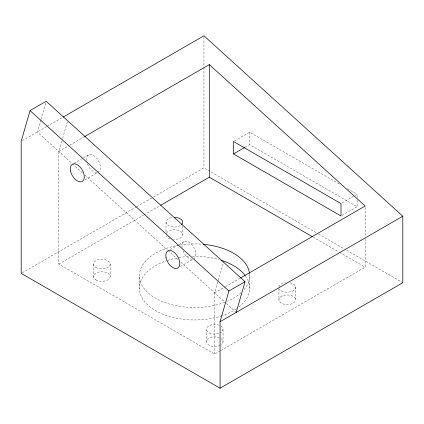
<?xml version="1.0" encoding="UTF-8"?>
<svg xmlns="http://www.w3.org/2000/svg" width="424" height="424" viewBox="0 0 424 424"><rect width="100%" height="100%" fill="white"/><g stroke="black" fill="none" stroke-linecap="round" stroke-linejoin="round"><path stroke-width="0.32" stroke-dasharray="2.12 1.59" d="M40.757 120.087L37.323 131.986L72.059 163.494M40.943 119.457L45.824 102.55M220.411 350.77L214.687 354.077L58.825 264.088L58.825 151.49L62.439 138.966M62.62 138.335L67.321 122.054M214.687 354.077L214.687 292.899L218.122 281.001M218.302 280.375L223.549 262.212M22.313 140.651L46.486 126.697M47.059 126.368L62.519 117.443M58.825 151.49L69.123 145.543M69.695 145.215L84 136.952M74.115 163.272L83.014 158.131M83.57 157.813L88.574 154.924M84.948 179.834L97.181 172.769M234.61 140.874L249.625 132.208L340.536 184.694M22.345 272.733L136.343 206.917M136.915 206.589L152.953 197.33M153.525 196.996L203.939 167.893L316.262 232.744M245.173 147.186L249.625 144.621L357.114 206.679L357.114 199.497M58.825 264.088L143.508 215.196M144.081 214.862L160.102 205.614M170.178 249.598L178.52 244.781M179.076 244.463L184.08 241.569M180.449 266.484L192.125 259.742M342.104 202.937L357.114 194.266L357.114 198.84M342.104 215.35L357.114 206.679M214.687 292.899L224.985 286.953M225.557 286.624L239.862 278.367M220.983 350.441L365.175 267.189L365.175 237.588M347.394 188.659L357.114 194.266M318.556 234.069L344.346 248.957M346.636 250.282L402.8 282.707M313.034 237.085L338.818 251.973M339.391 252.301L365.175 267.189M72.546 163.94L82.839 173.278M84.8 175.059L167.634 250.213M168.121 250.653L177.926 259.546M180.868 262.218L225.923 303.096M226.416 303.542L236.184 312.403M365.175 207.331L365.175 236.931M295.555 286.82L295.555 300.314A8.363 4.828 0 0 1 282.278 303.658A8.363 4.828 0 0 1 283.9 295.348A8.363 4.828 0 0 1 295.555 300.314M278.939 288.553L278.939 300.314M249.625 132.208L249.625 144.621M249.635 276.008L249.635 288.421M223.04 329.48L223.04 341.892M219.208 325.192A8.363 4.828 0 0 0 206.334 329.019L206.334 341.431M203.939 37.111L203.939 66.833M203.939 67.496L203.939 167.893M182.739 226.114L182.739 234.61M166.017 222.197L166.017 233.958M139.454 276.771L139.454 289.184M110.182 264.088L110.182 276.501M93.46 264.088L93.46 276.501M249.545 273.877A55.104 31.816 0 0 1 243.88 289.889M241.002 292.825A55.104 31.816 0 0 1 227.455 301.236M224.752 302.328A55.104 31.816 0 0 1 144.812 289.444A55.104 31.816 0 0 1 177.661 245.438M180.189 245.003A55.104 31.816 0 0 1 201.766 244.182M245.432 275.95A55.104 31.816 0 0 1 238.357 307.421M236.428 308.805A55.104 31.816 0 0 1 222.515 315.546M221.943 315.737A55.104 31.816 0 0 1 146.974 304.209A55.104 31.816 0 0 1 166.272 260.824M167.411 260.442A55.104 31.816 0 0 1 178.292 257.734M178.923 257.622A55.104 31.816 0 0 1 189.263 256.467M192.554 256.34A55.104 31.816 0 0 1 218.742 259.557M290.005 282.803A8.363 4.828 0 0 1 293.159 290.774A8.363 4.828 0 0 1 279.352 288.956M278.939 286.82A8.363 4.828 0 0 1 285.691 282.617M220.872 326.003A8.363 4.828 0 0 1 220.31 332.824M218.519 333.54A8.363 4.828 0 0 1 206.334 329.019M180.29 225.61A8.363 4.828 0 0 1 167.136 224.609A8.363 4.828 0 0 1 172.213 217.533M166.521 232.956A8.363 4.828 0 0 1 176.66 229.967A8.363 4.828 0 0 1 182.564 235.585A8.363 4.828 0 0 1 173.284 239.396M170.199 238.792A8.363 4.828 0 0 1 166.303 235.861M220.872 338.416A8.363 4.828 0 0 1 220.83 344.94M220.31 345.237A8.363 4.828 0 0 1 209.016 345.21A8.363 4.828 0 0 1 208.073 338.707A8.363 4.828 0 0 1 219.208 337.605M96.826 172.536A9.879 5.703 60 0 1 87.323 163.918M86.491 160.442A9.879 5.703 60 0 1 95.787 157.288A9.879 5.703 60 0 1 98.288 172.128M192.332 259.186A9.879 5.703 60 0 1 182.829 250.568M182.066 247.653A9.879 5.703 60 0 1 190.784 243.461A9.879 5.703 60 0 1 194.213 258.507M95.909 267.502A8.363 4.828 0 0 0 109.895 265.339A8.363 4.828 0 0 0 99.656 259.424A8.363 4.828 0 0 0 95.909 267.502M95.909 279.914A8.363 4.828 0 0 0 109.895 277.746A8.363 4.828 0 0 0 99.656 271.837A8.363 4.828 0 0 0 95.909 279.914"/><path stroke-width="0.64" d="M236.184 312.403L245.046 281.716L46.184 101.294L30.062 110.606L21.2 141.293L21.2 273.395L220.061 388.209L402.8 282.707L402.8 216.214L203.939 35.791L63.091 117.109M220.061 388.209L220.061 321.715L228.923 291.023L245.046 281.716M84.572 136.623L209.313 64.607L365.175 206.016L240.435 278.033M233.497 153.928L340.991 215.991L340.991 203.578L233.497 141.515L233.497 153.928L244.616 147.51M160.675 205.285L209.313 177.2L312.456 236.751M220.061 321.715L402.8 216.214M30.062 110.606L228.923 291.023M209.313 64.607L209.313 177.2M203.07 244.293A55.104 31.816 0 0 1 249.487 273.348M221.079 260.257A55.104 31.816 0 0 1 245.072 275.457M174.375 217.369A8.363 4.828 0 0 1 181.62 224.609M166.033 257.527A9.879 5.703 60 0 0 177.672 268.085A9.879 5.703 60 0 0 174.73 252.837A9.879 5.703 60 0 0 166.033 257.527M70.532 170.883A9.879 5.703 60 0 0 82.166 181.44A9.879 5.703 60 0 0 79.23 166.187A9.879 5.703 60 0 0 70.532 170.883"/></g></svg>
